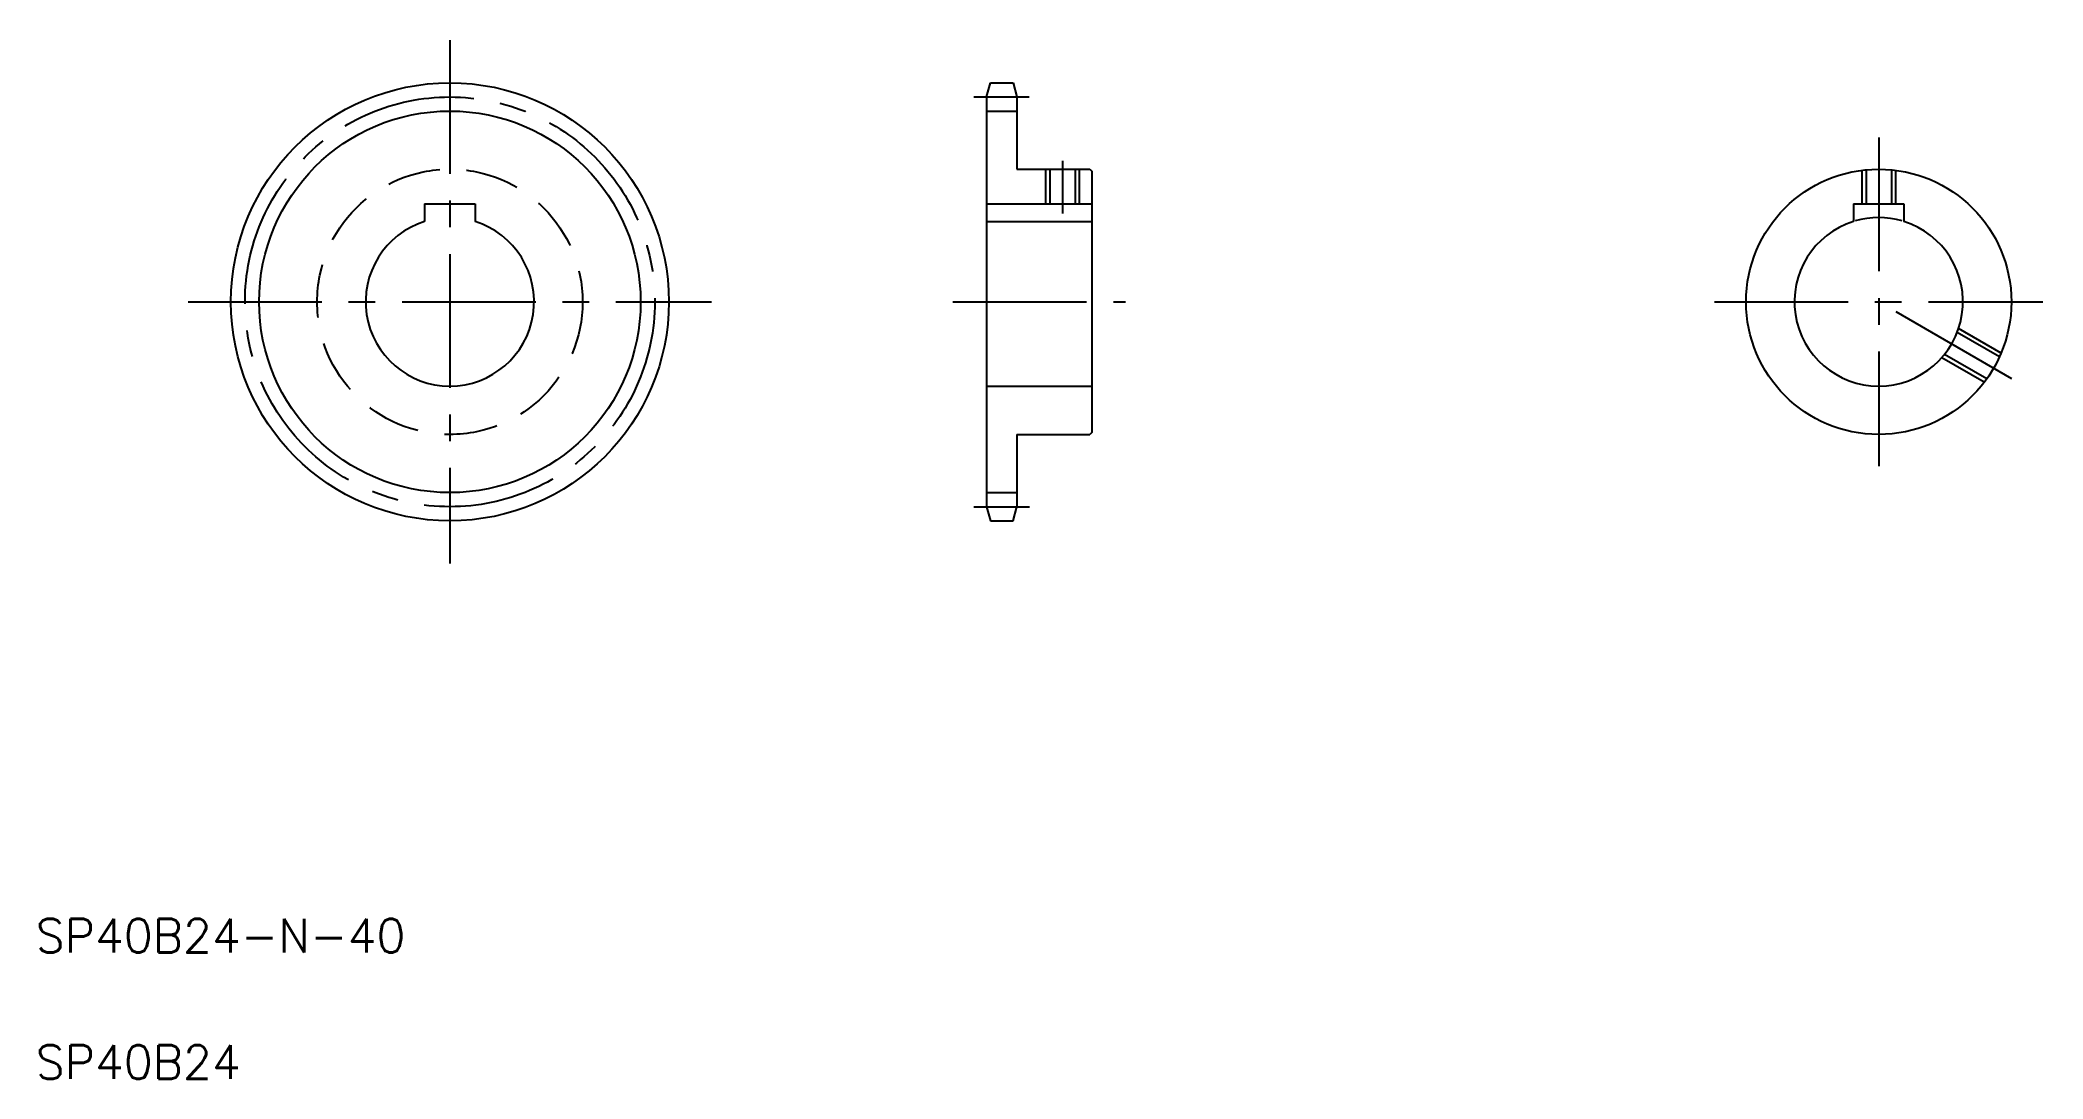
# Model space of a CAD drawing. Extents: x 21 to 497, y 20 to 267.
import ezdxf

# ---------------------------------------------------------------- set-up
doc = ezdxf.new("R2010")
doc.units = 0
doc.linetypes.add('CENTER', pattern=[50.8, 31.75, -6.35, 6.35, -6.35])
doc.linetypes.add('DASHED', pattern=[19.05, 12.7, -6.35])
doc.layers.get('0').update_dxf_attribs({"linetype": 'CONTINUOUS'})
doc.layers.add('CENTER', color=1, linetype='CENTER')
doc.styles.get("Standard").update_dxf_attribs({"font": 'txt', "bigfont": 'BIGFONT'})

msp = doc.modelspace()

# ---------------------------------------------------------------- linework, layer by layer
at = {"color": 7, "linetype": 'CONTINUOUS'}
for p, q in [((245.81, 253.17), (246.71, 256.52)), ((245.81, 253.17), (245.81, 155.87)), ((246.71, 256.52), (252.12, 256.52)), ((252.12, 256.52), (253.01, 253.17)), ((253.01, 253.17), (253.01, 236.02)), ((245.81, 249.82), (253.01, 249.82)), ((253.01, 236.02), (270.31, 236.02)), ((260.81, 236.02), (260.81, 227.82)), ((266.81, 236.02), (266.81, 227.82)), ((270.31, 236.02), (270.81, 235.52)), ((270.81, 235.52), (270.81, 173.52)), ((112.35, 227.82), (112.35, 223.6)), ((112.35, 227.82), (124.35, 227.82)), ((124.35, 227.82), (124.35, 223.6)), ((245.81, 227.82), (270.81, 227.82)), ((245.81, 223.6), (270.81, 223.6)), ((451.65, 227.82), (463.65, 227.82)), ((451.65, 227.82), (451.65, 223.6)), ((463.65, 227.82), (463.65, 223.6)), ((245.81, 184.52), (270.81, 184.52)), ((253.01, 173.02), (253.01, 155.87)), ((253.01, 173.02), (270.31, 173.02)), ((270.81, 173.52), (270.31, 173.02)), ((253.01, 168.73), (253.01, 168.73)), ((253.01, 164.44), (253.01, 164.44)), ((245.81, 159.22), (253.01, 159.22)), ((245.81, 155.87), (246.71, 152.52)), ((246.71, 152.52), (252.12, 152.52)), ((252.12, 152.52), (253.01, 155.87))]:
    msp.add_line(p, q, dxfattribs=at)
at = {"color": 3, "linetype": 'CONTINUOUS'}
for p, q in [((259.81, 236.02), (259.81, 227.82)), ((267.81, 236.02), (267.81, 227.82))]:
    msp.add_line(p, q, dxfattribs=at)
at = {"color": 3, "linetype": 'DASHED'}
for p, q in [((453.65, 235.76), (453.65, 227.82)), ((454.65, 235.88), (454.65, 227.82)), ((460.65, 235.88), (460.65, 227.82)), ((461.65, 235.76), (461.65, 227.82)), ((486.31, 191.44), (476.28, 197.23)), ((486.71, 192.36), (476.62, 198.19)), ((482.71, 185.43), (472.62, 191.26)), ((483.31, 186.24), (473.28, 192.03))]:
    msp.add_line(p, q, dxfattribs=at)
at = {"color": 7, "linetype": 'CONTINUOUS'}
for centre, radius in [((118.35, 204.52), 52), ((457.65, 204.52), 31.5)]:
    msp.add_circle(centre, radius, dxfattribs=at)
at = {"color": 3, "linetype": 'CONTINUOUS'}
msp.add_circle((118.35, 204.52), 45.3, dxfattribs=at)
at = {"color": 3, "linetype": 'DASHED'}
msp.add_circle((118.35, 204.52), 31.5, dxfattribs=at)
at = {"color": 7, "linetype": 'CONTINUOUS'}
for centre in [(118.35, 204.52), (457.65, 204.52)]:
    msp.add_arc(centre, 20, 107.4576, 72.5424, dxfattribs=at)
at = {"color": 3, "linetype": 'CONTINUOUS'}
msp.add_arc((457.65, 204.52), 20, 73.7398, 106.2602, dxfattribs=at)
at = {"layer": 'CENTER', "color": 1, "linetype": 'CENTER'}
for p, q in [((118.35, 266.68), (118.35, 142.36)), ((242.81, 253.17), (255.93, 253.17)), ((457.65, 243.52), (457.65, 165.52)), ((263.81, 238.02), (263.81, 225.51)), ((56.19, 204.52), (180.51, 204.52)), ((237.81, 204.52), (278.81, 204.52)), ((418.65, 204.52), (496.65, 204.52)), ((489.26, 186.27), (457.65, 204.52)), ((242.81, 155.87), (256, 155.87))]:
    msp.add_line(p, q, dxfattribs=at)
msp.add_circle((118.35, 204.52), 48.65, dxfattribs=at)

# ---------------------------------------------------------------- texts
at = {"color": 7, "linetype": 'CONTINUOUS'}
for s, p in [('SP40B24-N-40', (20, 50)), ('SP40B24', (20, 20))]:
    msp.add_text(s, height=8, dxfattribs=at).set_placement(p)

doc.saveas('drawing.dxf')
